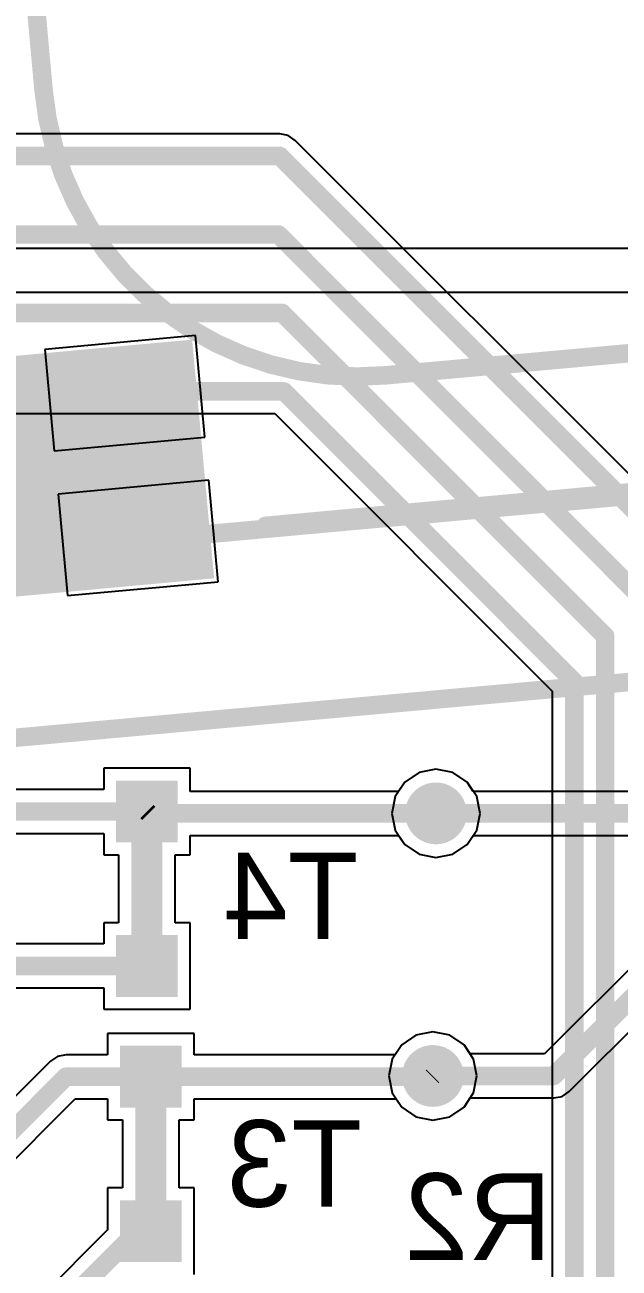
# Model space of a CAD drawing. Header units: millimetres. Extents: x 80 to 196, y 80 to 246.
# Drawn here: x 93.6 to 98.41, y 89.09 to 99.16 of the extents above; entities that cross this region are included whole.
import ezdxf

# ---------------------------------------------------------------- set-up
doc = ezdxf.new("R2010")
doc.units = ezdxf.units.MM
for name, color, linetype in [('BottomLayer', 5, 'Continuous'), ('BottomOverlay', 54, 'Continuous'), ('DrillDrawing', 1, 'Continuous'), ('KeepOutLayer', 6, 'Continuous'), ('Mechanical1', 6, 'Continuous'), ('Mechanical15', 56, 'Continuous'), ('MidLayer1', 16, 'Continuous'), ('MidLayer2', 76, 'Continuous'), ('MultiLayer', 9, 'Continuous'), ('TopLayer', 1, 'Continuous'), ('TopOverlay', 2, 'Continuous'), ('TopPaste', 8, 'Continuous'), ('TopSolder', 216, 'Continuous'), ('ViaHoleLayer', 16, 'Continuous')]:
    doc.layers.add(name, color=color, linetype=linetype)

msp = doc.modelspace()

# ---------------------------------------------------------------- linework, layer by layer
at = {"layer": 'BottomLayer'}
for p, q in [((95.66, 98.273), (91.401, 98.273)), ((95.729, 98.26), (95.66, 98.273)), ((95.786, 98.221), (95.729, 98.26)), ((98.921, 95.086), (95.786, 98.221)), ((90.78, 96.012), (95.62, 96.012)), ((95.62, 96.012), (97.867, 93.765)), ((97.867, 93.765), (97.867, 88.952)), ((94.935, 93.14), (94.235, 93.14)), ((94.235, 93.14), (94.235, 92.969)), ((94.935, 92.953), (94.935, 93.14)), ((96.788, 93.105), (96.673, 93.027)), ((96.925, 93.132), (96.788, 93.105)), ((97.062, 93.105), (96.925, 93.132)), ((97.177, 93.027), (97.062, 93.105)), ((94.235, 92.969), (90.639, 92.969)), ((96.673, 93.027), (96.623, 92.953)), ((97.255, 92.912), (97.177, 93.027)), ((96.623, 92.953), (94.935, 92.953)), ((97.282, 92.775), (97.255, 92.912)), ((97.255, 92.638), (97.282, 92.775)), ((90.565, 92.612), (94.235, 92.612)), ((94.235, 92.612), (94.235, 92.44)), ((94.935, 92.44), (94.935, 92.597)), ((94.935, 92.597), (96.623, 92.597)), ((96.623, 92.597), (96.673, 92.523)), ((97.177, 92.523), (97.255, 92.638)), ((96.673, 92.523), (96.788, 92.445)), ((97.062, 92.445), (97.177, 92.523)), ((94.235, 92.44), (94.356, 92.44)), ((94.356, 92.44), (94.356, 91.89)), ((94.814, 91.89), (94.814, 92.44)), ((94.814, 92.44), (94.935, 92.44)), ((96.788, 92.445), (96.925, 92.418)), ((96.925, 92.418), (97.062, 92.445)), ((94.356, 91.89), (94.235, 91.89)), ((94.235, 91.89), (94.235, 91.719)), ((94.935, 91.89), (94.814, 91.89)), ((94.935, 91.19), (94.935, 91.89)), ((94.235, 91.719), (92.622, 91.719)), ((92.965, 91.362), (94.235, 91.362)), ((94.235, 91.362), (94.235, 91.19)), ((94.235, 91.19), (94.935, 91.19)), ((94.967, 90.994), (94.267, 90.994)), ((94.267, 90.994), (94.267, 90.822)), ((94.967, 90.822), (94.967, 90.994)), ((96.763, 90.98), (96.648, 90.902)), ((96.9, 91.007), (96.763, 90.98)), ((97.037, 90.98), (96.9, 91.007)), ((97.152, 90.902), (97.037, 90.98)), ((96.648, 90.902), (96.594, 90.822)), ((97.23, 90.787), (97.152, 90.902)), ((93.804, 90.77), (92.595, 89.561)), ((93.862, 90.808), (93.804, 90.77)), ((93.93, 90.822), (93.862, 90.808)), ((94.267, 90.822), (93.93, 90.822)), ((96.594, 90.822), (94.967, 90.822)), ((97.257, 90.65), (97.23, 90.787)), ((97.23, 90.513), (97.257, 90.65)), ((92.795, 89.256), (94.004, 90.465)), ((94.004, 90.465), (94.267, 90.465)), ((94.267, 90.465), (94.267, 90.294)), ((94.967, 90.294), (94.967, 90.465)), ((94.967, 90.465), (96.603, 90.465)), ((96.603, 90.465), (96.648, 90.398)), ((97.152, 90.398), (97.23, 90.513)), ((96.648, 90.398), (96.763, 90.32)), ((97.037, 90.32), (97.152, 90.398)), ((94.267, 90.294), (94.388, 90.294)), ((94.388, 90.294), (94.388, 89.744)), ((94.846, 89.744), (94.846, 90.294)), ((94.846, 90.294), (94.967, 90.294)), ((96.763, 90.32), (96.9, 90.293)), ((96.9, 90.293), (97.037, 90.32)), ((94.388, 89.744), (94.267, 89.744)), ((94.267, 89.744), (94.267, 89.404)), ((94.967, 89.744), (94.846, 89.744)), ((94.967, 89.044), (94.967, 89.744)), ((94.267, 89.404), (92.878, 88.015))]:
    msp.add_line(p, q, dxfattribs=at)
for points, const_width in [([(89.69, 98.095), (95.66, 98.095)], 0.15), ([(95.66, 98.095), (98.795, 94.96)], 0.15), ([(89.69, 97.46), (95.649, 97.46)], 0.15), ([(95.649, 97.46), (98.545, 94.564)], 0.15), ([(89.69, 96.825), (95.679, 96.825)], 0.15), ([(95.679, 96.825), (98.295, 94.209)], 0.15), ([(89.69, 96.19), (95.694, 96.19)], 0.15), ([(95.694, 96.19), (98.045, 93.839)], 0.15), ([(98.295, 88.69), (98.295, 94.209)], 0.15), ([(98.045, 88.54), (98.045, 93.839)], 0.15), ([(90.565, 92.79), (94.585, 92.79)], 0.15), ([(94.585, 91.54), (94.585, 92.79)], 0.25), ([(94.585, 92.79), (94.6, 92.775)], 0.15), ([(94.6, 92.775), (96.85, 92.775)], 0.15), ([(92.622, 91.54), (94.585, 91.54)], 0.15), ([(94.617, 89.394), (94.617, 90.644)], 0.25), ([(92.669, 89.382), (93.93, 90.644)], 0.15), ([(93.93, 90.644), (94.617, 90.644)], 0.15), ([(94.617, 90.644), (96.894, 90.644)], 0.15), ([(96.894, 90.644), (96.9, 90.65)], 0.15), ([(92.44, 87.325), (94.563, 89.448)], 0.15)]:
    msp.add_lwpolyline(points, dxfattribs=dict(at, const_width=const_width))
for points, const_width in [([(95.623, 98.095, 1), (95.698, 98.095, 1)], 0.075), ([(95.623, 98.095, 1), (95.698, 98.095, 1)], 0.075), ([(95.611, 97.46, 1), (95.686, 97.46, 1)], 0.075), ([(95.611, 97.46, 1), (95.686, 97.46, 1)], 0.075), ([(95.641, 96.825, 1), (95.716, 96.825, 1)], 0.075), ([(95.641, 96.825, 1), (95.716, 96.825, 1)], 0.075), ([(95.656, 96.19, 1), (95.731, 96.19, 1)], 0.075), ([(95.656, 96.19, 1), (95.731, 96.19, 1)], 0.075), ([(98.258, 94.209, 1), (98.333, 94.209, 1)], 0.075), ([(98.258, 94.209, 1), (98.333, 94.209, 1)], 0.075), ([(98.008, 93.839, 1), (98.083, 93.839, 1)], 0.075), ([(98.008, 93.839, 1), (98.083, 93.839, 1)], 0.075), ([(96.8, 92.775, 1), (97.05, 92.775, 1)], 0.25), ([(94.522, 92.79, 1), (94.647, 92.79, 1)], 0.125), ([(94.547, 92.79, 1), (94.622, 92.79, 1)], 0.075), ([(94.547, 92.79, 1), (94.622, 92.79, 1)], 0.075), ([(94.563, 92.775, 1), (94.638, 92.775, 1)], 0.075), ([(94.563, 92.775, 1), (94.638, 92.775, 1)], 0.075), ([(96.812, 92.775, 1), (96.887, 92.775, 1)], 0.075), ([(94.522, 91.54, 1), (94.647, 91.54, 1)], 0.125), ([(94.547, 91.54, 1), (94.622, 91.54, 1)], 0.075), ([(96.775, 90.65, 1), (97.025, 90.65, 1)], 0.25), ([(94.554, 90.644, 1), (94.679, 90.644, 1)], 0.125), ([(93.892, 90.644, 1), (93.967, 90.644, 1)], 0.075), ([(93.892, 90.644, 1), (93.967, 90.644, 1)], 0.075), ([(94.579, 90.644, 1), (94.654, 90.644, 1)], 0.075), ([(94.579, 90.644, 1), (94.654, 90.644, 1)], 0.075), ([(96.856, 90.644, 1), (96.931, 90.644, 1)], 0.075), ([(96.856, 90.644, 1), (96.931, 90.644, 1)], 0.075), ([(96.862, 90.65, 1), (96.937, 90.65, 1)], 0.075), ([(94.525, 89.448, 1), (94.6, 89.448, 1)], 0.075), ([(94.554, 89.394, 1), (94.679, 89.394, 1)], 0.125)]:
    msp.add_lwpolyline(points, format="xyb", close=True, dxfattribs=dict(at, const_width=const_width))
for points in [[(94.835, 92.54), (94.835, 93.04), (94.335, 92.54), (94.335, 93.04)], [(94.835, 91.29), (94.835, 91.79), (94.335, 91.29), (94.335, 91.79)], [(94.867, 90.394), (94.867, 90.894), (94.367, 90.394), (94.367, 90.894)], [(94.867, 89.144), (94.867, 89.644), (94.367, 89.144), (94.367, 89.644)]]:
    msp.add_solid(points, dxfattribs=at)
at = {"layer": 'DrillDrawing', "const_width": 0.15}
for points in [[(83.225, 110.891, -1.632083), (101.044, 80.027)], [(98.956, 80.027, -0.543037), (82.181, 109.082)]]:
    msp.add_lwpolyline(points, format="xyb", dxfattribs=at)
at = {"layer": 'DrillDrawing', "const_width": 0.1}
for points in [[(96.875, 92.775, 1), (96.975, 92.775, 1)], [(96.85, 90.65, 1), (96.95, 90.65, 1)]]:
    msp.add_lwpolyline(points, format="xyb", close=True, dxfattribs=at)
at = {"layer": 'KeepOutLayer', "const_width": 0.15}
for points in [[(83.225, 110.891, -1.632083), (101.044, 80.027)], [(98.956, 80.027, -0.543037), (82.181, 109.082)]]:
    msp.add_lwpolyline(points, format="xyb", dxfattribs=at)
at = {"layer": 'Mechanical1', "const_width": 0.15}
for points in [[(83.225, 110.891, -1.632083), (101.044, 80.027)], [(98.956, 80.027, -0.543037), (82.181, 109.082)], [(96.518, 96.32, -0.414214), (93.748, 98.629)]]:
    msp.add_lwpolyline(points, format="xyb", dxfattribs=at)
for points in [[(93.423, 102.215), (93.748, 98.629)], [(96.518, 96.32), (104.087, 97.007)], [(92.936, 94.841), (107.875, 96.196)], [(91.649, 93.217), (109.436, 94.832)]]:
    msp.add_lwpolyline(points, dxfattribs=at)
at = {"layer": 'Mechanical1', "const_width": 0.075}
for points in [[(93.711, 98.629, 1), (93.786, 98.629, 1)], [(93.711, 98.629, 1), (93.786, 98.629, 1)], [(96.481, 96.32, 1), (96.556, 96.32, 1)], [(96.481, 96.32, 1), (96.556, 96.32, 1)]]:
    msp.add_lwpolyline(points, format="xyb", close=True, dxfattribs=at)
at = {"layer": 'Mechanical15', "const_width": 0.1}
for points in [[(118.5, 100, 1), (81.5, 100, 1)], [(116.495, 100, 1), (83.505, 100, 1)]]:
    msp.add_lwpolyline(points, format="xyb", close=True, dxfattribs=at)
at = {"layer": 'MidLayer1'}
for p, q in [((96.788, 93.105), (96.673, 93.027)), ((96.925, 93.132), (96.788, 93.105)), ((97.062, 93.105), (96.925, 93.132)), ((97.177, 93.027), (97.062, 93.105)), ((96.673, 93.027), (96.595, 92.912)), ((97.255, 92.912), (97.177, 93.027)), ((96.595, 92.912), (96.568, 92.775)), ((97.282, 92.775), (97.255, 92.912)), ((96.568, 92.775), (96.595, 92.638)), ((97.255, 92.638), (97.282, 92.775)), ((96.595, 92.638), (96.673, 92.523)), ((97.177, 92.523), (97.255, 92.638)), ((96.673, 92.523), (96.788, 92.445)), ((97.062, 92.445), (97.177, 92.523)), ((96.788, 92.445), (96.925, 92.418)), ((96.925, 92.418), (97.062, 92.445)), ((96.763, 90.98), (96.648, 90.902)), ((96.9, 91.007), (96.763, 90.98)), ((97.037, 90.98), (96.9, 91.007)), ((97.152, 90.902), (97.037, 90.98)), ((96.648, 90.902), (96.57, 90.787)), ((97.23, 90.787), (97.152, 90.902)), ((96.57, 90.787), (96.543, 90.65)), ((97.257, 90.65), (97.23, 90.787)), ((96.543, 90.65), (96.57, 90.513)), ((97.23, 90.513), (97.257, 90.65)), ((96.57, 90.513), (96.648, 90.398)), ((97.152, 90.398), (97.23, 90.513)), ((96.648, 90.398), (96.763, 90.32)), ((97.037, 90.32), (97.152, 90.398)), ((96.763, 90.32), (96.9, 90.293)), ((96.9, 90.293), (97.037, 90.32))]:
    msp.add_line(p, q, dxfattribs=at)
at = {"layer": 'MidLayer1', "const_width": 0.25}
for points in [[(96.8, 92.775, 1), (97.05, 92.775, 1)], [(96.775, 90.65, 1), (97.025, 90.65, 1)]]:
    msp.add_lwpolyline(points, format="xyb", close=True, dxfattribs=at)
at = {"layer": 'MidLayer2'}
for p, q in [((112.913, 97.345), (82.924, 97.345)), ((84.422, 96.992), (112.34, 96.992)), ((96.788, 93.105), (96.673, 93.027)), ((96.925, 93.132), (96.788, 93.105)), ((97.062, 93.105), (96.925, 93.132)), ((97.177, 93.027), (97.062, 93.105)), ((96.673, 93.027), (96.595, 92.912)), ((97.255, 92.912), (97.177, 93.027)), ((96.595, 92.912), (96.568, 92.775)), ((97.282, 92.775), (97.255, 92.912)), ((96.568, 92.775), (96.595, 92.638)), ((97.255, 92.638), (97.282, 92.775)), ((96.595, 92.638), (96.673, 92.523)), ((97.177, 92.523), (97.255, 92.638)), ((96.673, 92.523), (96.788, 92.445)), ((97.062, 92.445), (97.177, 92.523)), ((96.788, 92.445), (96.925, 92.418)), ((96.925, 92.418), (97.062, 92.445)), ((96.763, 90.98), (96.648, 90.902)), ((96.9, 91.007), (96.763, 90.98)), ((97.037, 90.98), (96.9, 91.007)), ((97.152, 90.902), (97.037, 90.98)), ((96.648, 90.902), (96.57, 90.787)), ((97.23, 90.787), (97.152, 90.902)), ((96.57, 90.787), (96.543, 90.65)), ((97.257, 90.65), (97.23, 90.787)), ((96.543, 90.65), (96.57, 90.513)), ((97.23, 90.513), (97.257, 90.65)), ((96.57, 90.513), (96.648, 90.398)), ((97.152, 90.398), (97.23, 90.513)), ((96.648, 90.398), (96.763, 90.32)), ((97.037, 90.32), (97.152, 90.398)), ((96.763, 90.32), (96.9, 90.293)), ((96.9, 90.293), (97.037, 90.32))]:
    msp.add_line(p, q, dxfattribs=at)
at = {"layer": 'MidLayer2', "const_width": 0.25}
for points in [[(96.8, 92.775, 1), (97.05, 92.775, 1)], [(96.775, 90.65, 1), (97.025, 90.65, 1)]]:
    msp.add_lwpolyline(points, format="xyb", close=True, dxfattribs=at)
at = {"layer": 'MultiLayer', "const_width": 0.25}
for points in [[(96.8, 92.775, 1), (97.05, 92.775, 1)], [(96.775, 90.65, 1), (97.025, 90.65, 1)]]:
    msp.add_lwpolyline(points, format="xyb", close=True, dxfattribs=at)
at = {"layer": 'TopLayer'}
for p, q in [((94.978, 96.641), (93.758, 96.529)), ((95.054, 95.82), (94.978, 96.641)), ((93.758, 96.529), (93.834, 95.708)), ((93.834, 95.708), (95.054, 95.82)), ((95.086, 95.471), (93.866, 95.359)), ((95.161, 94.65), (95.086, 95.471)), ((93.866, 95.359), (93.941, 94.538)), ((93.941, 94.538), (95.161, 94.65)), ((101.118, 94.143), (97.804, 90.828)), ((98.004, 90.524), (101.318, 93.838)), ((96.788, 93.105), (96.673, 93.027)), ((96.925, 93.132), (96.788, 93.105)), ((97.062, 93.105), (96.925, 93.132)), ((97.177, 93.027), (97.062, 93.105)), ((96.673, 93.027), (96.595, 92.912)), ((97.227, 92.953), (97.177, 93.027)), ((96.595, 92.912), (96.568, 92.775)), ((99.1, 92.953), (97.227, 92.953)), ((96.568, 92.775), (96.595, 92.638)), ((96.595, 92.638), (96.673, 92.523)), ((97.177, 92.523), (97.227, 92.597)), ((97.227, 92.597), (99.174, 92.597)), ((96.673, 92.523), (96.788, 92.445)), ((97.062, 92.445), (97.177, 92.523)), ((96.788, 92.445), (96.925, 92.418)), ((96.925, 92.418), (97.062, 92.445)), ((96.763, 90.98), (96.648, 90.902)), ((96.9, 91.007), (96.763, 90.98)), ((97.037, 90.98), (96.9, 91.007)), ((97.152, 90.902), (97.037, 90.98)), ((96.648, 90.902), (96.57, 90.787)), ((97.202, 90.828), (97.152, 90.902)), ((96.57, 90.787), (96.543, 90.65)), ((97.804, 90.828), (97.202, 90.828)), ((96.543, 90.65), (96.57, 90.513)), ((96.57, 90.513), (96.648, 90.398)), ((97.152, 90.398), (97.202, 90.472)), ((97.202, 90.472), (97.878, 90.472)), ((97.878, 90.472), (97.946, 90.485)), ((97.946, 90.485), (98.004, 90.524)), ((96.648, 90.398), (96.763, 90.32)), ((97.037, 90.32), (97.152, 90.398)), ((96.763, 90.32), (96.9, 90.293)), ((96.9, 90.293), (97.037, 90.32))]:
    msp.add_line(p, q, dxfattribs=at)
at = {"layer": 'TopLayer', "const_width": 0.15}
for points in [[(91.85, 95.517), (93.676, 95.517)], [(97.878, 90.65), (101.244, 94.016)], [(96.85, 92.775), (99.174, 92.775)], [(96.9, 90.65), (97.878, 90.65)]]:
    msp.add_lwpolyline(points, dxfattribs=at)
at = {"layer": 'TopLayer'}
for points, const_width in [([(93.638, 95.517, 1), (93.713, 95.517, 1)], 0.075), ([(96.8, 92.775, 1), (97.05, 92.775, 1)], 0.25), ([(96.812, 92.775, 1), (96.887, 92.775, 1)], 0.075), ([(96.775, 90.65, 1), (97.025, 90.65, 1)], 0.25), ([(96.862, 90.65, 1), (96.937, 90.65, 1)], 0.075), ([(97.84, 90.65, 1), (97.915, 90.65, 1)], 0.075), ([(97.84, 90.65, 1), (97.915, 90.65, 1)], 0.075)]:
    msp.add_lwpolyline(points, format="xyb", close=True, dxfattribs=dict(at, const_width=const_width))
msp.add_solid([(94.888, 96.533), (92.299, 96.295), (95.052, 94.74), (92.463, 94.502)], dxfattribs=at)
at = {"layer": 'TopOverlay', "const_width": 0.15}
msp.add_lwpolyline([(95.546, 95.102), (107.87, 96.234)], dxfattribs=at)
at = {"layer": 'TopOverlay', "const_width": 0.075}
msp.add_lwpolyline([(95.509, 95.102, 1), (95.584, 95.102, 1)], format="xyb", close=True, dxfattribs=at)
at = {"layer": 'TopPaste'}
msp.add_solid([(94.843, 96.478), (92.353, 96.25), (94.998, 94.785), (92.509, 94.557)], dxfattribs=at)
at = {"layer": 'TopSolder'}
msp.add_solid([(94.951, 96.609), (92.223, 96.358), (95.129, 94.677), (92.4, 94.426)], dxfattribs=at)
at = {"layer": 'ViaHoleLayer', "const_width": 0.1}
for points in [[(96.875, 92.775, 1), (96.975, 92.775, 1)], [(96.85, 90.65, 1), (96.95, 90.65, 1)]]:
    msp.add_lwpolyline(points, format="xyb", close=True, dxfattribs=at)

# ---------------------------------------------------------------- texts
at = {"layer": 'BottomOverlay', "text_generation_flag": 2}
for s, p in [('T4', (96.296, 91.758)), ('T3', (96.325, 89.592)), ('R2', (97.864, 89.162))]:
    msp.add_text(s, height=0.7, rotation=360, dxfattribs=at).set_placement(p)

doc.saveas('drawing.dxf')
